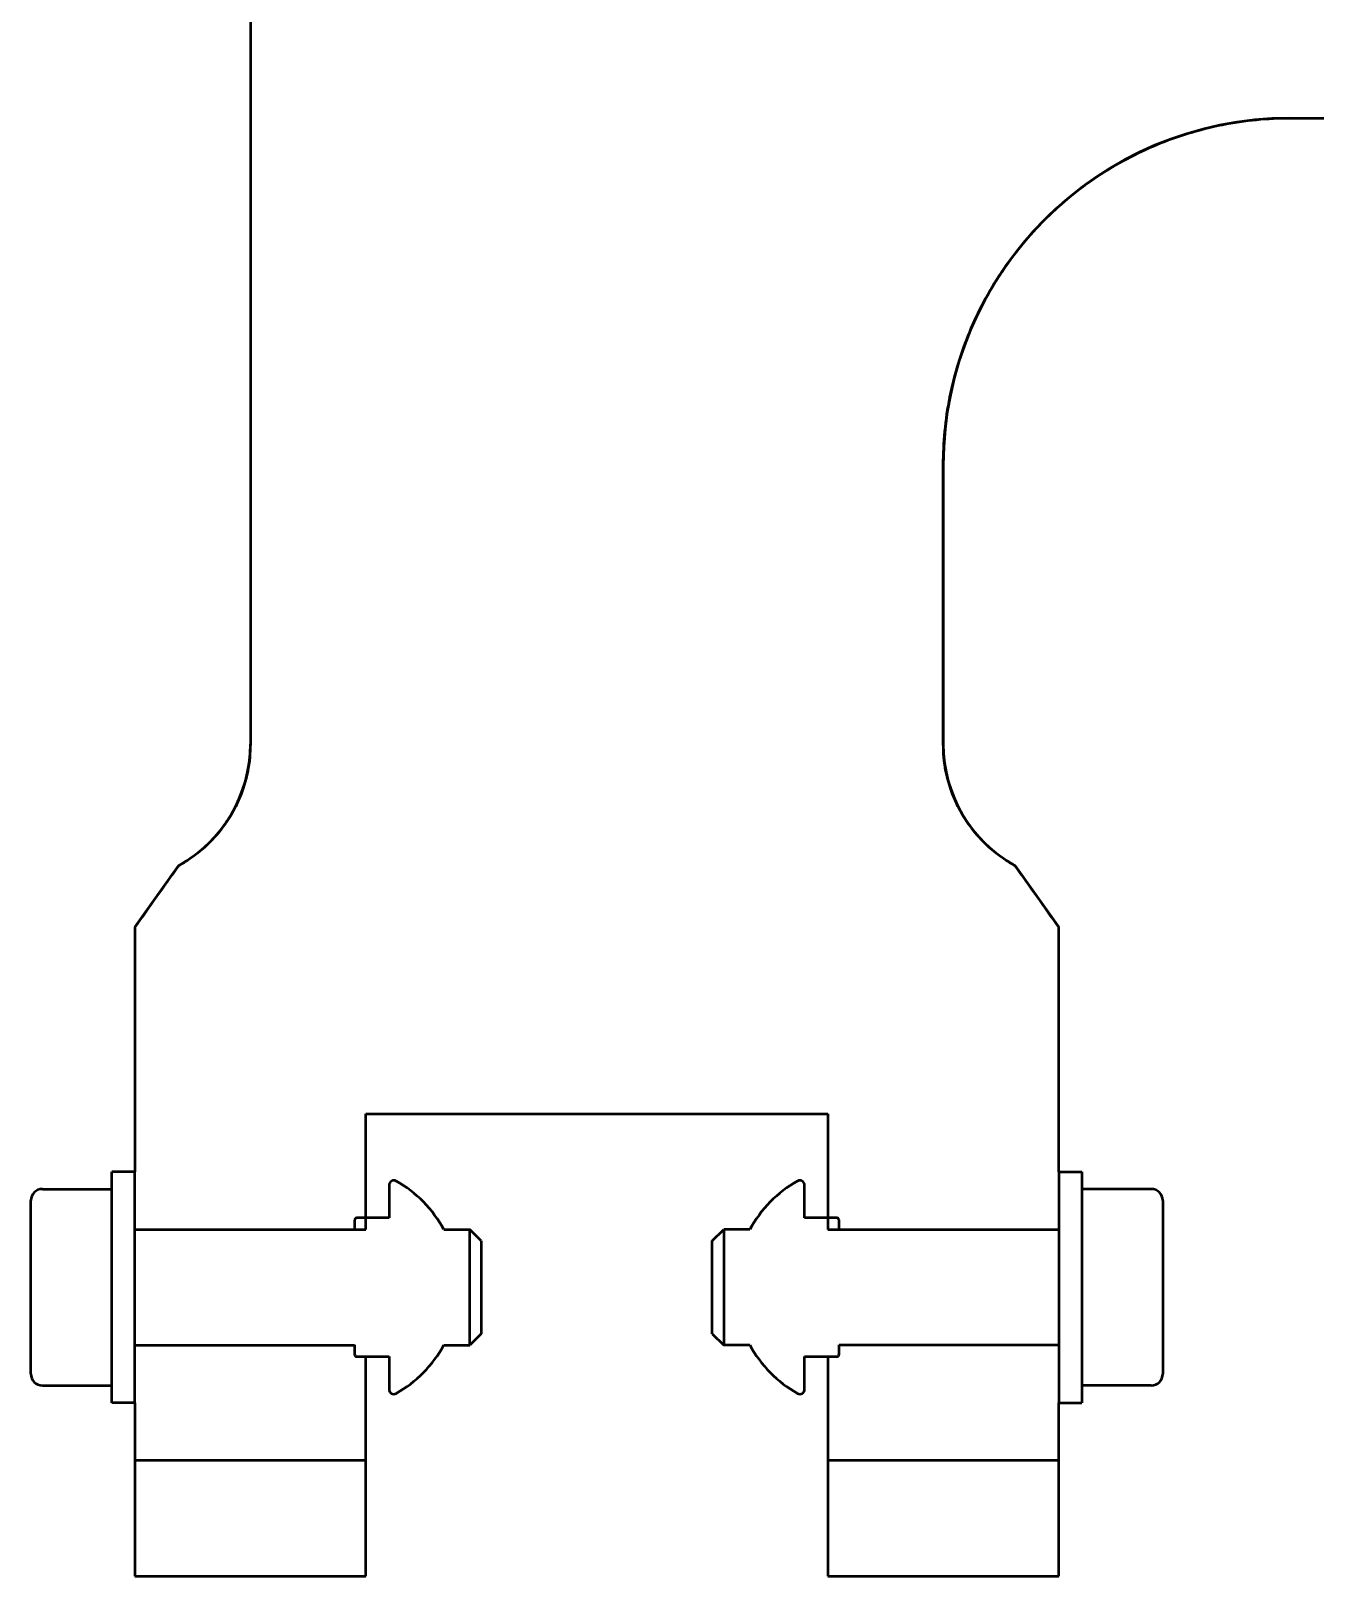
# Model space of a CAD drawing. Header units: millimetres. Extents: x -2829 to 3000, y -2259 to 2421.
# Drawn here: x 1293.5 to 1349.1, y 1324.2 to 1391.1 of the extents above; entities that cross this region are included whole.
import ezdxf

# ---------------------------------------------------------------- set-up
doc = ezdxf.new("R2010")
doc.units = ezdxf.units.MM
doc.header["$LTSCALE"] = 7.142857
doc.layers.add('Hatch (ISO)', color=7, linetype='Continuous', lineweight=18)
doc.layers.add('Visible (ISO)', color=7, linetype='Continuous', lineweight=50)
pattern_1 = [(60, (0, 0), (-19.64021, 11.3393), [])]

msp = doc.modelspace()

# ---------------------------------------------------------------- hatches: boundary and pattern name
at = {"layer": 'Hatch (ISO)'}
h = msp.add_hatch(dxfattribs=at)
h.set_pattern_fill('ANSI31', color=256, scale=181.428571, angle=14.99998, style=0)
h.set_pattern_definition(pattern_1)
h.paths.add_polyline_path([(1308.009, 1329.206), (1298.009, 1329.206), (1298.009, 1324.201), (1308.009, 1324.201)])
h.paths.add_polyline_path([(1338.009, 1329.206), (1328.009, 1329.206), (1328.009, 1324.201), (1338.009, 1324.201)])
h.paths.add_polyline_path([(1403.009, 1395.201), (1401.009, 1397.201), (1395.008, 1397.201), (1395.008, 1387.301), (1403.009, 1387.301)])
h = msp.add_hatch(dxfattribs=at)
h.set_pattern_fill('ANSI31', color=256, scale=181.428571, angle=90.00021, style=0)
h.set_pattern_definition([(135.0002, (0, 0), (-16.0361, -16.03623), [])])
edge = h.paths.add_edge_path()
edge.add_line((1311.389, 1334.206), (1307.518, 1334.206))
edge.add_line((1307.518, 1334.206), (1307.518, 1333.801))
edge.add_ellipse((1307.618, 1333.801), major_axis=(0, -0.1), ratio=1, start_angle=270, end_angle=360)
edge.add_line((1307.618, 1333.701), (1309.018, 1333.701))
edge.add_line((1309.018, 1333.701), (1309.018, 1332.279))
edge.add_ellipse((1309.218, 1332.279), major_axis=(0, -0.2), ratio=1, start_angle=270, end_angle=389.09167)
edge.add_ellipse((1306.758, 1336.701), major_axis=(4.597, 2.558), ratio=1, start_angle=270, end_angle=302.59691)
edge = h.paths.add_edge_path()
edge.add_line((1307.518, 1339.196), (1311.389, 1339.196))
edge.add_ellipse((1306.758, 1336.701), major_axis=(-2.495, 4.631), ratio=1, start_angle=270, end_angle=302.59691)
edge.add_ellipse((1309.218, 1341.123), major_axis=(-0.175, 0.097), ratio=1, start_angle=270, end_angle=389.09167)
edge.add_line((1309.018, 1341.123), (1309.018, 1339.701))
edge.add_line((1309.018, 1339.701), (1308.009, 1339.701))
edge.add_line((1308.009, 1339.701), (1307.618, 1339.701))
edge.add_ellipse((1307.618, 1339.601), major_axis=(-0.1, 0), ratio=1, start_angle=270, end_angle=360)
edge.add_line((1307.518, 1339.601), (1307.518, 1339.196))
h = msp.add_hatch(dxfattribs=at)
h.set_pattern_fill('ANSI31', color=256, scale=181.428571, angle=14.99998, style=0)
h.set_pattern_definition(pattern_1)
edge = h.paths.add_edge_path()
edge.add_line((1324.629, 1334.206), (1328.5, 1334.206))
edge.add_line((1328.5, 1334.206), (1328.5, 1333.801))
edge.add_ellipse((1328.4, 1333.801), major_axis=(0.1, 0), ratio=1, start_angle=270, end_angle=360, ccw=False)
edge.add_line((1328.4, 1333.701), (1327, 1333.701))
edge.add_line((1327, 1333.701), (1327, 1332.279))
edge.add_ellipse((1326.8, 1332.279), major_axis=(0.175, -0.097), ratio=1, start_angle=270, end_angle=389.09167, ccw=False)
edge.add_ellipse((1329.26, 1336.701), major_axis=(-4.631, -2.495), ratio=1, start_angle=0, end_angle=32.59691, ccw=False)
edge = h.paths.add_edge_path()
edge.add_line((1328.5, 1339.196), (1328.5, 1339.601))
edge.add_ellipse((1328.4, 1339.601), major_axis=(0, 0.1), ratio=1, start_angle=270, end_angle=360)
edge.add_line((1328.4, 1339.701), (1328.009, 1339.701))
edge.add_line((1328.009, 1339.701), (1327, 1339.701))
edge.add_line((1327, 1339.701), (1327, 1341.123))
edge.add_ellipse((1326.8, 1341.123), major_axis=(0, 0.2), ratio=1, start_angle=270, end_angle=389.09167)
edge.add_ellipse((1329.26, 1336.701), major_axis=(-4.597, -2.558), ratio=1, start_angle=270, end_angle=302.59691)
edge.add_line((1324.629, 1339.196), (1328.5, 1339.196))

# ---------------------------------------------------------------- linework, layer by layer
at = {"layer": 'Visible (ISO)'}
for p, q in [((1303.009, 1399.201), (1303.009, 1360.201)), ((1303.01, 1399.201), (1303.01, 1360.201)), ((1348.009, 1387.301), (1361.01, 1387.301)), ((1333.008, 1360.201), (1333.008, 1372.301)), ((1333.009, 1372.301), (1333.009, 1360.201)), ((1298.009, 1352.285), (1299.898, 1354.943)), ((1336.12, 1354.943), (1338.009, 1352.285)), ((1298.009, 1352.285), (1298.009, 1341.699)), ((1298.009, 1352.285), (1298.009, 1352.285)), ((1338.009, 1341.699), (1338.009, 1352.285)), ((1338.009, 1352.285), (1338.009, 1352.285)), ((1308.009, 1339.196), (1308.009, 1344.201)), ((1308.009, 1344.201), (1328.009, 1344.201)), ((1328.009, 1344.201), (1328.009, 1339.196)), ((1297.009, 1331.701), (1297.009, 1341.701)), ((1298.009, 1341.701), (1297.009, 1341.701)), ((1298.009, 1331.701), (1298.009, 1341.699)), ((1338.009, 1341.701), (1339.009, 1341.701)), ((1338.009, 1341.699), (1338.009, 1339.196)), ((1339.009, 1341.701), (1339.009, 1331.701)), ((1294.009, 1340.951), (1297.009, 1340.951)), ((1309.018, 1341.123), (1309.018, 1339.701)), ((1327, 1339.701), (1327, 1341.123)), ((1342.009, 1340.951), (1339.009, 1340.951)), ((1293.509, 1332.951), (1293.509, 1340.451)), ((1342.509, 1340.451), (1342.509, 1332.951)), ((1307.518, 1339.601), (1307.518, 1339.196)), ((1309.018, 1339.701), (1307.618, 1339.701)), ((1328.4, 1339.701), (1327, 1339.701)), ((1328.5, 1339.196), (1328.5, 1339.601)), ((1298.009, 1339.196), (1308.009, 1339.196)), ((1311.386, 1339.201), (1312.518, 1339.201)), ((1312.518, 1334.201), (1312.518, 1339.201)), ((1313.009, 1338.711), (1312.518, 1339.201)), ((1323.009, 1338.711), (1323.5, 1339.201)), ((1323.5, 1339.201), (1323.5, 1334.201)), ((1324.632, 1339.201), (1323.5, 1339.201)), ((1328.009, 1339.196), (1338.009, 1339.196)), ((1338.009, 1339.196), (1338.009, 1331.701)), ((1313.009, 1338.711), (1313.009, 1334.692)), ((1323.009, 1334.692), (1323.009, 1338.711)), ((1298.009, 1334.201), (1307.518, 1334.201)), ((1307.518, 1334.206), (1307.518, 1333.801)), ((1311.386, 1334.201), (1312.518, 1334.201)), ((1313.009, 1334.692), (1312.518, 1334.201)), ((1323.009, 1334.692), (1323.5, 1334.201)), ((1324.632, 1334.201), (1323.5, 1334.201)), ((1328.5, 1333.801), (1328.5, 1334.206)), ((1338.009, 1334.201), (1328.5, 1334.201)), ((1307.618, 1333.701), (1309.018, 1333.701)), ((1308.009, 1331.701), (1308.009, 1333.701)), ((1309.018, 1333.701), (1309.018, 1332.279)), ((1327, 1332.279), (1327, 1333.701)), ((1327, 1333.701), (1328.4, 1333.701)), ((1328.009, 1333.701), (1328.009, 1331.701)), ((1294.009, 1332.451), (1297.009, 1332.451)), ((1342.009, 1332.451), (1339.009, 1332.451)), ((1298.009, 1331.701), (1297.009, 1331.701)), ((1298.009, 1331.701), (1298.009, 1329.206)), ((1308.009, 1329.206), (1308.009, 1331.701)), ((1328.009, 1331.701), (1328.009, 1329.206)), ((1338.009, 1329.206), (1338.009, 1331.701)), ((1338.009, 1331.701), (1339.009, 1331.701)), ((1308.009, 1329.206), (1298.009, 1329.206)), ((1298.009, 1329.206), (1298.009, 1324.201)), ((1308.009, 1324.201), (1308.009, 1329.206)), ((1338.009, 1329.206), (1328.009, 1329.206)), ((1328.009, 1329.206), (1328.009, 1324.201)), ((1338.009, 1324.201), (1338.009, 1329.206)), ((1298.009, 1324.201), (1308.009, 1324.201)), ((1328.009, 1324.201), (1338.009, 1324.201))]:
    msp.add_line(p, q, dxfattribs=at)
for centre, radius, start, end in [((1348.009, 1372.301), 15, 90, 180), ((1297.009, 1360.201), 6, 298.7822, 0), ((1339.009, 1360.201), 6, 180, 241.2178), ((1294.009, 1340.451), 0.5, 90, 180), ((1309.218, 1341.123), 0.2, 60.90833, 180), ((1306.758, 1336.701), 5.26, 28.31142, 60.90833), ((1329.26, 1336.701), 5.26, 119.09167, 151.68858), ((1326.8, 1341.123), 0.2, 0, 119.09167), ((1342.009, 1340.451), 0.5, 0, 90), ((1307.618, 1339.601), 0.1, 90, 180), ((1328.4, 1339.601), 0.1, 0, 90), ((1306.758, 1336.701), 5.26, 299.09167, 331.68858), ((1329.26, 1336.701), 5.26, 208.31142, 240.90833), ((1307.618, 1333.801), 0.1, 180, 270), ((1328.4, 1333.801), 0.1, 270, 0), ((1294.009, 1332.951), 0.5, 180, 270), ((1342.009, 1332.951), 0.5, 270, 0), ((1309.218, 1332.279), 0.2, 180, 299.09167), ((1326.8, 1332.279), 0.2, 240.90833, 0)]:
    msp.add_arc(centre, radius, start, end, dxfattribs=at)
for points, knots in [([(1333.008, 1372.301), (1333.008, 1373.227), (1333.099, 1374.238), (1333.493, 1376.217), (1333.796, 1377.186), (1334.504, 1378.897), (1334.975, 1379.796), (1336.097, 1381.474), (1336.747, 1382.253), (1338.056, 1383.562), (1338.836, 1384.213), (1340.514, 1385.334), (1341.413, 1385.805), (1343.123, 1386.514), (1344.092, 1386.816), (1346.072, 1387.21), (1347.083, 1387.301), (1348.009, 1387.301)], [4.442927, 4.442927, 4.442927, 4.442927, 4.720604, 4.720604, 4.998281, 4.998281, 5.275966, 5.275966, 5.55365, 5.55365, 5.831338, 5.831338, 6.109026, 6.109026, 6.386713, 6.386713, 6.664399, 6.664399, 6.664399, 6.664399]), ([(1303.01, 1360.201), (1303.01, 1359.831), (1302.973, 1359.427), (1302.816, 1358.635), (1302.695, 1358.247), (1302.411, 1357.563), (1302.223, 1357.204), (1301.774, 1356.532), (1301.514, 1356.22), (1300.991, 1355.697), (1300.679, 1355.437), (1300.198, 1355.116), (1300.049, 1355.025), (1299.898, 1354.942)], [1.7771829, 1.7771829, 1.7771829, 1.7771829, 1.8882534, 1.8882534, 1.9993239, 1.9993239, 2.1103976, 2.1103976, 2.2214712, 2.2214712, 2.3325475, 2.3325475, 2.3805655, 2.3805655, 2.3805655, 2.3805655]), ([(1336.12, 1354.942), (1335.969, 1355.025), (1335.82, 1355.116), (1335.339, 1355.437), (1335.027, 1355.697), (1334.504, 1356.22), (1334.244, 1356.532), (1333.795, 1357.204), (1333.607, 1357.563), (1333.323, 1358.247), (1333.202, 1358.635), (1333.045, 1359.427), (1333.008, 1359.831), (1333.008, 1360.201)], [1.1738002, 1.1738002, 1.1738002, 1.1738002, 1.2218182, 1.2218182, 1.3328945, 1.3328945, 1.4439682, 1.4439682, 1.5550419, 1.5550419, 1.6661124, 1.6661124, 1.7771829, 1.7771829, 1.7771829, 1.7771829]), ([(1299.898, 1354.942), (1299.583, 1354.499), (1299.268, 1354.056), (1298.639, 1353.171), (1298.324, 1352.728), (1298.009, 1352.285)], [-0.3259925, -0.3259925, -0.3259925, -0.3259925, -0.1629958, -0.1629958, 0, 0, 0, 0]), ([(1338.009, 1352.285), (1337.694, 1352.728), (1337.379, 1353.171), (1336.75, 1354.056), (1336.435, 1354.499), (1336.12, 1354.942)], [-0.3259911, -0.3259911, -0.3259911, -0.3259911, -0.162996, -0.162996, 0, 0, 0, 0])]:
    msp.add_open_spline(points, degree=3, knots=knots, dxfattribs=at)

doc.saveas('drawing.dxf')
